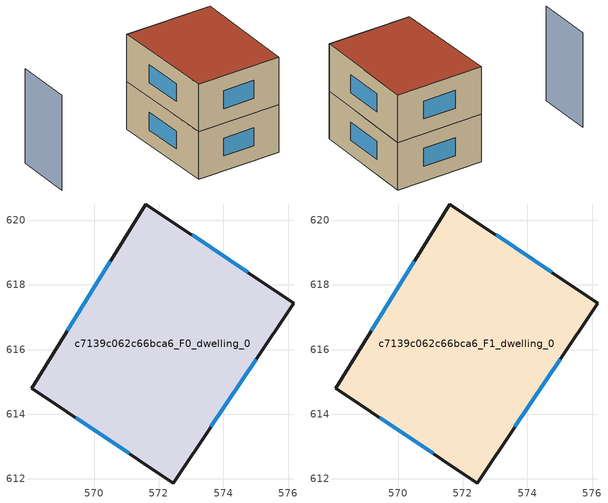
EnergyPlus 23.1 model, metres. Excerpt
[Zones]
c7139c062c66bca6_F0_dwelling_0
 floor ground (EU_floor_Construction): 576.18,617.43 572.45,611.88 568.07,614.81 571.6,620.5 z0
 wall outside (EU_wall_Construction): 571.6,620.5 568.07,614.81 572.45,611.88 576.18,617.43 571.6,620.5 z0:3
 window (EU_Window_Construction): 570.5,618.73 569.17,616.58 / 574.75,618.39 573.03,619.54 / 573.61,613.61 575.01,615.7 / 569.44,613.9 571.09,612.79 z0.93:2.07
c7139c062c66bca6_F1_dwelling_0
 floor to c7139c062c66bca6_F0_dwelling_0 (EU_floor_Construction): 576.17,617.43 572.45,611.88 568.07,614.81 571.6,620.5 z3
 wall outside (EU_wall_Construction): 571.6,620.5 568.07,614.81 572.45,611.88 576.18,617.43 571.6,620.5 z3:6
 window (EU_Window_Construction): 570.5,618.73 569.17,616.58 / 574.75,618.39 573.03,619.54 / 573.61,613.61 575.01,615.7 / 569.44,613.9 571.09,612.79 z3.93:5.07
 roof outside (EU_roof_Construction): 572.45,611.88 576.18,617.43 571.6,620.5 568.07,614.81 z6
shading: 566.09,624.24 564.18,621.31 z0:6
[Building]
EU S2 Campaign: North Axis=0; Terrain=City; Solar Distribution=FullExterior
[Site:Location]
Montreal-Trudeau.Intl.AP: Latitude=45.4667; Longitude=-73.75; Time Zone=-5; Elevation=36
[SizingPeriod:WeatherFileDays]
AnnualSizingPeriod: Begin Month=1; Begin Day of Month=1; End Month=12; End Day of Month=31; Day of Week for Start Day=Monday; Use Weather File Daylight Saving Period=No; Use Weather File Rain and Snow Indicators=No
[MATERIAL]
EU_InternalMass_Material: Roughness=MediumRough; Thickness=0.1; Conductivity=1; Density=1800; Specific Heat=900; Thermal Absorptance=0.9; Solar Absorptance=0.7; Visible Absorptance=0.7
[MATERIAL:NOMASS] Roughness=MediumRough; Thermal Absorptance=0.9; Solar Absorptance=0.7; Visible Absorptance=0.7
Name | Thermal Resistance
EU_wall_NoMass; EU_floor_NoMass | 1.51479
EU_roof_NoMass | 2.84114
[WINDOWMATERIAL:SIMPLEGLAZINGSYSTEM]
EU_Window_SimpleGlazing: UFactor=3.53504; Solar Heat Gain Coefficient=0.8; Visible Transmittance=0.8
[CONSTRUCTION]
EU_wall_Construction: EU_wall_NoMass
EU_roof_Construction: EU_roof_NoMass
EU_floor_Construction: EU_floor_NoMass
EU_Window_Construction: EU_Window_SimpleGlazing
EU_InternalMass_Construction: EU_InternalMass_Material
[ZONE] Type=1; Multiplier=1; Ceiling Height=autocalculate; Floor Area=autocalculate; Part of Total Floor Area=Yes
Name | Volume
c7139c062c66bca6_F0_dwelling_0 | 108.111
c7139c062c66bca6_F1_dwelling_0 | 108.112
[INTERNALMASS] Construction=EU_InternalMass_Construction; Surface Area=36.0372
Name | Zone or ZoneList
c7139c062c66bca6_F0_dwelling_0_EU_InternalMass | c7139c062c66bca6_F0_dwelling_0
c7139c062c66bca6_F1_dwelling_0_EU_InternalMass | c7139c062c66bca6_F1_dwelling_0
[OTHEREQUIPMENT] Fuel Type=Electricity; Design Level Calculation Method=Watts/Area; Power per Zone Floor Area=1; Fraction Latent=0; Fraction Radiant=0; Fraction Lost=0; Carbon Dioxide Generation Rate=0; EndUse Subcategory=EU_Step8_InternalGains
Name | Zone or ZoneList or Space or SpaceList | Schedule
EU_Step8_InternalGain_c7139c062c66bca6_F0_dwelling_0_f000 | c7139c062c66bca6_F0_dwelling_0 | EU_Step8_GainSchedule_c7139c062c66bca6_F0_dwelling_0_f000
EU_Step8_InternalGain_c7139c062c66bca6_F1_dwelling_0_f000 | c7139c062c66bca6_F1_dwelling_0 | EU_Step8_GainSchedule_c7139c062c66bca6_F1_dwelling_0_f000
[ZONEVENTILATION:DESIGNFLOWRATE] Schedule=EU_AlwaysOn; Design Flow Rate Calculation Method=AirChanges/Hour; Air Changes per Hour=0.775154; Ventilation Type=Natural; Fan Pressure Rise=0; Fan Total Efficiency=1; Constant Term Coefficient=1; Temperature Term Coefficient=0; Velocity Term Coefficient=0; Velocity Squared Term Coefficient=0; Minimum Indoor Temperature=-100; Maximum Indoor Temperature=100; Delta Temperature=-100; Minimum Outdoor Temperature=-100; Maximum Outdoor Temperature=100; Maximum Wind Speed=40
Name | Zone or ZoneList or Space or SpaceList
EU_ConstantAir_c7139c062c66bca6_F0_dwelling_0 | c7139c062c66bca6_F0_dwelling_0
EU_ConstantAir_c7139c062c66bca6_F1_dwelling_0 | c7139c062c66bca6_F1_dwelling_0
[HVACTEMPLATE:THERMOSTAT] Constant Heating Setpoint=20; Constant Cooling Setpoint=50
EU_HeatOnly_c7139c062c66bca6_F0_dwelling_0; EU_HeatOnly_c7139c062c66bca6_F1_dwelling_0
[HVACTEMPLATE:ZONE:IDEALLOADSAIRSYSTEM] System Availability Schedule=EU_AlwaysOn; Maximum Heating Supply Air Temperature=50; Minimum Cooling Supply Air Temperature=13; Maximum Heating Supply Air Humidity Ratio=0.0156; Minimum Cooling Supply Air Humidity Ratio=0.0077; Heating Limit=NoLimit; Cooling Limit=NoLimit; Heating Availability Schedule=EU_AlwaysOn; Cooling Availability Schedule=EU_CoolingOff; Dehumidification Control Type=ConstantSensibleHeatRatio; Cooling Sensible Heat Ratio=0.7; Dehumidification Setpoint=60; Humidification Control Type=None; Humidification Setpoint=30; Outdoor Air Method=None; Outdoor Air Flow Rate per Person=0.00944; Outdoor Air Flow Rate per Zone Floor Area=0; Outdoor Air Flow Rate per Zone=0; Demand Controlled Ventilation Type=None; Outdoor Air Economizer Type=NoEconomizer; Heat Recovery Type=None; Sensible Heat Recovery Effectiveness=0.7; Latent Heat Recovery Effectiveness=0.65
Name | Template Thermostat
c7139c062c66bca6_F0_dwelling_0 | EU_HeatOnly_c7139c062c66bca6_F0_dwelling_0
c7139c062c66bca6_F1_dwelling_0 | EU_HeatOnly_c7139c062c66bca6_F1_dwelling_0
[SIZING:ZONE] Zone Cooling Design Supply Air Temperature Input Method=SupplyAirTemperature; Zone Cooling Design Supply Air Temperature=13; Zone Heating Design Supply Air Temperature Input Method=SupplyAirTemperature; Zone Heating Design Supply Air Temperature=50; Zone Cooling Design Supply Air Humidity Ratio=0.008; Zone Heating Design Supply Air Humidity Ratio=0.008; Cooling Design Air Flow Method=DesignDay; Cooling Design Air Flow Rate=0; Cooling Minimum Air Flow per Zone Floor Area=0.000762; Cooling Minimum Air Flow=0; Cooling Minimum Air Flow Fraction=0.2; Heating Design Air Flow Method=DesignDay; Heating Design Air Flow Rate=0; Heating Maximum Air Flow per Zone Floor Area=0.002032; Heating Maximum Air Flow=0.141576; Heating Maximum Air Flow Fraction=0.3; Account for Dedicated Outdoor Air System=No; Dedicated Outdoor Air System Control Strategy=NeutralSupplyAir; Dedicated Outdoor Air Low Setpoint Temperature for Design=autosize; Dedicated Outdoor Air High Setpoint Temperature for Design=autosize; Zone Load Sizing Method=Sensible Load Only No Latent Load; Zone Latent Cooling Design Supply Air Humidity Ratio Input Method=HumidityRatioDifference; Zone Cooling Design Supply Air Humidity Ratio Difference=0.005; Zone Latent Heating Design Supply Air Humidity Ratio Input Method=HumidityRatioDifference; Zone Humidification Design Supply Air Humidity Ratio Difference=0.005
c7139c062c66bca6_F0_dwelling_0; c7139c062c66bca6_F1_dwelling_0
[SCHEDULE:CONSTANT]
Name | Hourly Value
EU_AlwaysOn | 1
EU_CoolingOff | 0
[SCHEDULE:FILE] Column Number=1; Rows to Skip at Top=0; Number of Hours of Data=8760; Column Separator=Comma; Interpolate to Timestep=No; Minutes per Item=60; Adjust Schedule for Daylight Savings=Yes
Name | File
EU_Step8_GainSchedule_c7139c062c66bca6_F0_dwelling_0_f000 | ../../schedules/c7139c062c66bca6/c7139c062c66bca6_F0_dwelling_0_f000_gain.csv
EU_Step8_GainSchedule_c7139c062c66bca6_F1_dwelling_0_f000 | ../../schedules/c7139c062c66bca6/c7139c062c66bca6_F1_dwelling_0_f000_gain.csv
